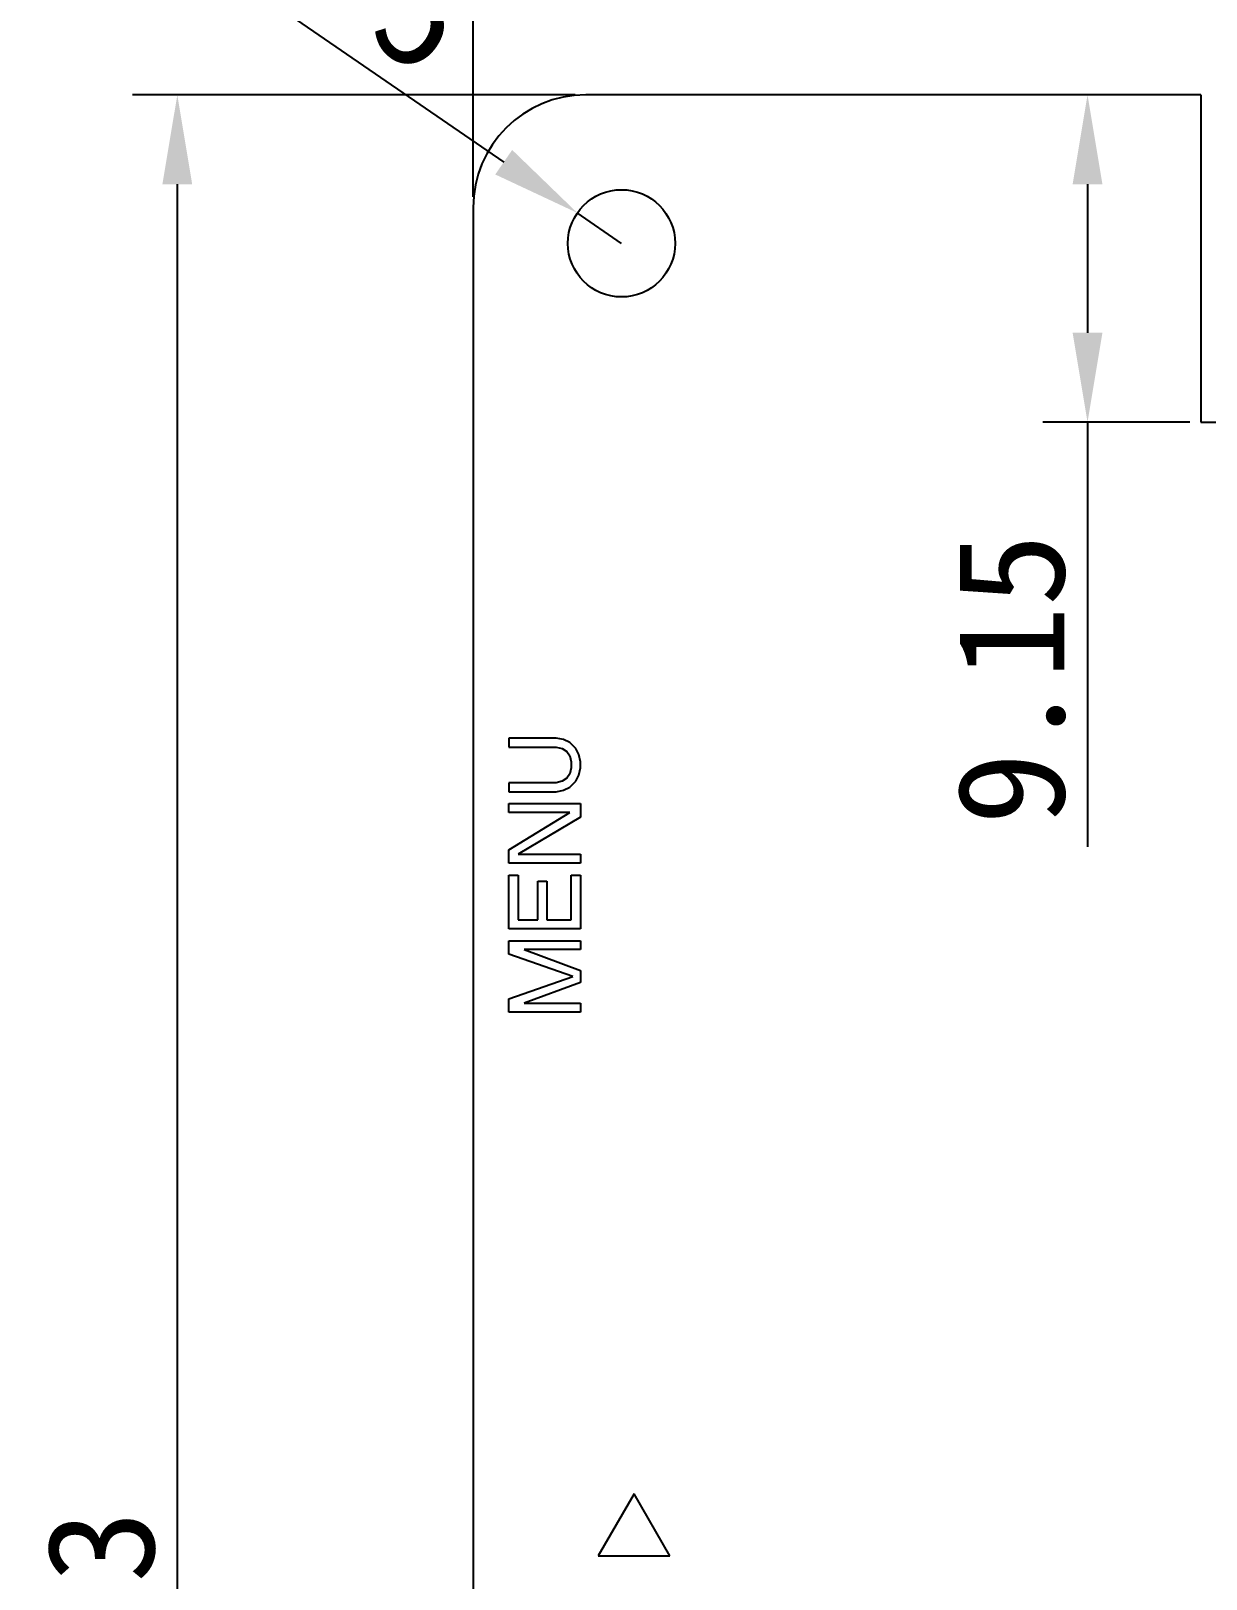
# Model space of a CAD drawing. Header units: millimetres. Extents: x 16785 to 17171, y 29514 to 29787.
# Drawn here: x 16854.72 to 16887.59, y 29678.87 to 29722.16 of the extents above; entities that cross this region are included whole.
import ezdxf

# ---------------------------------------------------------------- set-up
doc = ezdxf.new("R2010")
doc.units = ezdxf.units.MM
doc.header["$PDMODE"] = 2
doc.styles.get("Standard").update_dxf_attribs({"font": ''})
doc.styles.get('Standard').set_extended_font_data('SimSun')
doc.dimstyles.new('ISO-25', dxfattribs={"dimtxt": 3, "dimasz": 2.5, "dimexe": 1.25, "dimexo": 0.3, "dimtad": 1, "dimdsep": 46, "dimtxsty": 'Standard', "dimcen": 2.5, "dimclrd": 5, "dimclre": 5, "dimadec": 0, "dimazin": 0, "dimtfac": 1, "dimtmove": 0, "dimatfit": 3, "dimfxl": 1, "dimarcsym": 0})

# ---------------------------------------------------------------- blocks, each defined once
blk = doc.blocks.new('*D6')
at = {"color": 5, "lineweight": -2}
for p, q in [((16867.091, 29717.517), (16867.091, 29729.004)), ((16974.391, 29717.517), (16974.391, 29729.004)), ((16869.591, 29727.754), (16971.891, 29727.754))]:
    blk.add_line(p, q, dxfattribs=at)
at = {"color": 5}
for points in [[(16869.591, 29728.171), (16869.591, 29727.338), (16867.091, 29727.754)], [(16971.891, 29728.171), (16971.891, 29727.338), (16974.391, 29727.754)]]:
    blk.add_solid(points, dxfattribs=at)
at = {"layer": 'Defpoints', "color": 0}
for p in [(16974.391, 29727.754), (16867.091, 29717.217), (16974.391, 29717.217)]:
    blk.add_point(p, dxfattribs=at)
at = {"color": 0, "insert": (16920.741, 29729.879), "char_height": 3, "attachment_point": 5}
blk.add_mtext('107.3', dxfattribs=at)
blk = doc.blocks.new('*D7')
at = {"color": 5, "lineweight": -2}
for p, q in [((16869.941, 29720.367), (16857.567, 29720.367)), ((16858.817, 29717.867), (16858.817, 29635.567)), ((16869.941, 29633.067), (16857.567, 29633.067))]:
    blk.add_line(p, q, dxfattribs=at)
at = {"color": 5}
for points in [[(16858.4, 29717.867), (16859.233, 29717.867), (16858.817, 29720.367)], [(16858.4, 29635.567), (16859.233, 29635.567), (16858.817, 29633.067)]]:
    blk.add_solid(points, dxfattribs=at)
at = {"layer": 'Defpoints', "color": 0}
for p in [(16870.241, 29720.367), (16858.817, 29633.067), (16870.241, 29633.067)]:
    blk.add_point(p, dxfattribs=at)
at = {"color": 0, "insert": (16856.692, 29676.717), "char_height": 3, "attachment_point": 5, "rotation": 90}
blk.add_mtext('87.3', dxfattribs=at)
blk = doc.blocks.new('*D8')
at = {"color": 5, "lineweight": -2}
for p, q in [((16887.141, 29720.367), (16883.026, 29720.367)), ((16884.276, 29717.867), (16884.276, 29713.717)), ((16887.141, 29711.217), (16883.026, 29711.217)), ((16884.276, 29711.217), (16884.276, 29699.338))]:
    blk.add_line(p, q, dxfattribs=at)
at = {"color": 5}
for points in [[(16883.859, 29717.867), (16884.693, 29717.867), (16884.276, 29720.367)], [(16883.859, 29713.717), (16884.693, 29713.717), (16884.276, 29711.217)]]:
    blk.add_solid(points, dxfattribs=at)
at = {"layer": 'Defpoints', "color": 0}
for p in [(16887.441, 29720.367), (16884.276, 29711.217), (16887.441, 29711.217)]:
    blk.add_point(p, dxfattribs=at)
at = {"color": 0, "insert": (16882.151, 29704.028), "char_height": 3, "attachment_point": 5, "rotation": 90}
blk.add_mtext('9.15', dxfattribs=at)
blk = doc.blocks.new('*D10')
at = {"color": 5, "lineweight": -2}
for p, q in [((16858.123, 29725.253), (16867.947, 29718.486)), ((16871.241, 29716.217), (16870.005, 29717.068))]:
    blk.add_line(p, q, dxfattribs=at)
at = {"color": 5}
blk.add_solid([(16868.183, 29718.829), (16867.71, 29718.143), (16870.005, 29717.068)], dxfattribs=at)
at = {"layer": 'Defpoints', "color": 0}
for p in [(16870.005, 29717.068), (16871.241, 29716.217)]:
    blk.add_point(p, dxfattribs=at)
at = {"color": 0, "insert": (16863.211, 29724.329), "char_height": 3, "attachment_point": 5, "rotation": 325.4396}
blk.add_mtext('R1.5', dxfattribs=at)

msp = doc.modelspace()

# ---------------------------------------------------------------- linework, layer by layer
at = {"color": 7, "linetype": 'Continuous'}
for p, q in [((16887.441, 29720.367), (16870.241, 29720.367)), ((16887.441, 29720.367), (16887.441, 29711.217)), ((16867.091, 29717.217), (16867.091, 29636.217)), ((16887.441, 29711.217), (16914.041, 29711.217))]:
    msp.add_line(p, q, dxfattribs=at)
at = {"color": 4, "linetype": 'Continuous'}
for p, q in [((16868.091, 29702.383), (16868.091, 29702.133)), ((16869.41, 29702.383), (16868.091, 29702.383)), ((16868.091, 29702.133), (16869.41, 29702.133)), ((16869.623, 29702.342), (16869.41, 29702.383)), ((16869.41, 29702.133), (16869.58, 29702.092)), ((16869.793, 29702.258), (16869.623, 29702.342)), ((16869.963, 29702.092), (16869.793, 29702.258)), ((16869.58, 29702.092), (16869.708, 29702.008)), ((16869.708, 29702.008), (16869.793, 29701.883)), ((16869.793, 29701.883), (16869.835, 29701.717)), ((16869.835, 29701.717), (16869.835, 29701.55)), ((16870.048, 29701.925), (16869.963, 29702.092)), ((16870.091, 29701.717), (16870.048, 29701.925)), ((16870.091, 29701.55), (16870.091, 29701.717)), ((16869.708, 29701.258), (16869.58, 29701.175)), ((16869.793, 29701.383), (16869.708, 29701.258)), ((16869.835, 29701.55), (16869.793, 29701.383)), ((16869.963, 29701.175), (16870.048, 29701.342)), ((16870.048, 29701.342), (16870.091, 29701.55)), ((16868.091, 29701.133), (16868.091, 29700.883)), ((16869.41, 29701.133), (16868.091, 29701.133)), ((16868.091, 29700.883), (16869.41, 29700.883)), ((16869.58, 29701.175), (16869.41, 29701.133)), ((16869.41, 29700.883), (16869.623, 29700.925)), ((16869.623, 29700.925), (16869.793, 29701.008)), ((16869.793, 29701.008), (16869.963, 29701.175)), ((16868.091, 29700.3), (16868.091, 29700.55)), ((16868.091, 29700.55), (16870.091, 29700.55)), ((16870.091, 29700.55), (16870.091, 29700.175)), ((16868.091, 29699.258), (16869.793, 29700.3)), ((16869.793, 29700.3), (16868.091, 29700.3)), ((16870.091, 29700.175), (16868.346, 29699.133)), ((16868.091, 29698.883), (16868.091, 29699.258)), ((16868.346, 29699.133), (16870.091, 29699.133)), ((16870.091, 29699.133), (16870.091, 29698.883)), ((16870.091, 29698.883), (16868.091, 29698.883)), ((16868.091, 29697.05), (16868.091, 29698.55)), ((16868.091, 29698.55), (16868.346, 29698.55)), ((16868.346, 29698.55), (16868.346, 29697.3)), ((16868.899, 29697.3), (16868.899, 29698.383)), ((16868.899, 29698.383), (16869.154, 29698.383)), ((16869.154, 29698.383), (16869.154, 29697.3)), ((16869.835, 29697.3), (16869.835, 29698.55)), ((16869.835, 29698.55), (16870.091, 29698.55)), ((16870.091, 29698.55), (16870.091, 29697.05)), ((16870.091, 29697.05), (16868.091, 29697.05)), ((16868.346, 29697.3), (16868.899, 29697.3)), ((16869.154, 29697.3), (16869.835, 29697.3)), ((16868.091, 29696.342), (16868.091, 29696.717)), ((16868.091, 29696.717), (16870.091, 29696.717)), ((16870.091, 29696.717), (16870.091, 29696.467)), ((16869.878, 29695.717), (16868.091, 29696.342)), ((16868.516, 29696.467), (16870.091, 29695.883)), ((16870.091, 29696.467), (16868.516, 29696.467)), ((16868.091, 29695.092), (16869.878, 29695.717)), ((16870.091, 29695.883), (16870.091, 29695.55)), ((16870.091, 29695.55), (16868.516, 29694.967)), ((16868.091, 29694.717), (16868.091, 29695.092)), ((16868.516, 29694.967), (16870.091, 29694.967)), ((16870.091, 29694.967), (16870.091, 29694.717)), ((16870.091, 29694.717), (16868.091, 29694.717)), ((16871.591, 29681.249), (16870.591, 29679.517)), ((16872.591, 29679.517), (16871.591, 29681.249)), ((16870.591, 29679.517), (16872.591, 29679.517))]:
    msp.add_line(p, q, dxfattribs=at)
at = {"color": 7, "linetype": 'Continuous'}
msp.add_circle((16871.241, 29716.217), 1.5, dxfattribs=at)
msp.add_arc((16870.241, 29717.217), 3.15, 90, 180, dxfattribs=at)

# ---------------------------------------------------------------- dimensions: what is measured, and where the dimension line sits
dim = msp.add_linear_dim(base=(16974.391, 29727.754), p1=(16867.091, 29717.217), p2=(16974.391, 29717.217), dimstyle='ISO-25')
dim.commit()
dim.dimension.update_dxf_attribs({"geometry": '*D6', "text_midpoint": (16920.741, 29729.879)})
dim = msp.add_radius_dim(center=(16871.241, 29716.217), mpoint=(16870.005, 29717.068), dimstyle='ISO-25')
dim.commit()
dim.dimension.update_dxf_attribs({"geometry": '*D10', "text_midpoint": (16863.211, 29724.329)})
for base, p1, p2, picture, middle in [((16858.817, 29633.067), (16870.241, 29720.367), (16870.241, 29633.067), '*D7', (16856.692, 29676.717)), ((16884.276, 29711.217), (16887.441, 29720.367), (16887.441, 29711.217), '*D8', (16882.151, 29704.028))]:
    dim = msp.add_linear_dim(base=base, p1=p1, p2=p2, angle=90, dimstyle='ISO-25')
    dim.commit()
    dim.dimension.update_dxf_attribs({"geometry": picture, "text_midpoint": middle})

doc.saveas('drawing.dxf')
